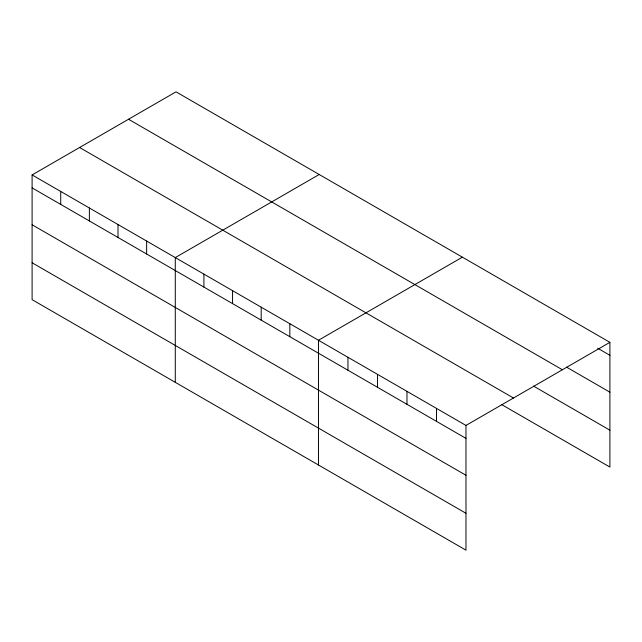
<?xml version="1.0" encoding="UTF-8"?>
<svg xmlns="http://www.w3.org/2000/svg" width="642" height="642" viewBox="0 0 642 642"><rect width="100%" height="100%" fill="white"/><g stroke="black" fill="none" stroke-linecap="round" stroke-linejoin="round"><path stroke-width="0.96" d="M32.1 174.929L465.98 425.429L465.98 550.162L32.1 299.662L32.1 174.929L176.02 91.838L609.9 342.338L609.9 467.071L501.426 404.444M319.202 174.504L175.282 257.594L175.282 382.327M462.384 257.169L318.464 340.26L318.464 464.993M465.98 425.429L609.9 342.338M597.75 348.277L609.9 355.291M566.509 367.128L609.9 392.182M128.528 119.26L562.408 369.76M533.534 386.099L609.9 430.18M79.592 147.508L513.472 398.008M32.1 187.881L465.98 438.382M32.1 224.772L465.98 475.273M32.1 262.779L465.98 513.271M436.48 408.392L436.48 421.353M406.972 391.363L406.972 404.316M377.472 374.326L377.472 387.278M347.964 357.297L347.964 370.249M289.823 323.728L289.823 336.681M261.19 307.197L261.19 320.149M232.556 290.657L232.556 303.618M203.915 274.126L203.915 287.086M146.641 241.063L146.641 254.015M118.008 224.531L118.008 237.484M89.374 208L89.374 220.952M60.733 191.46L60.733 204.421"/></g></svg>
